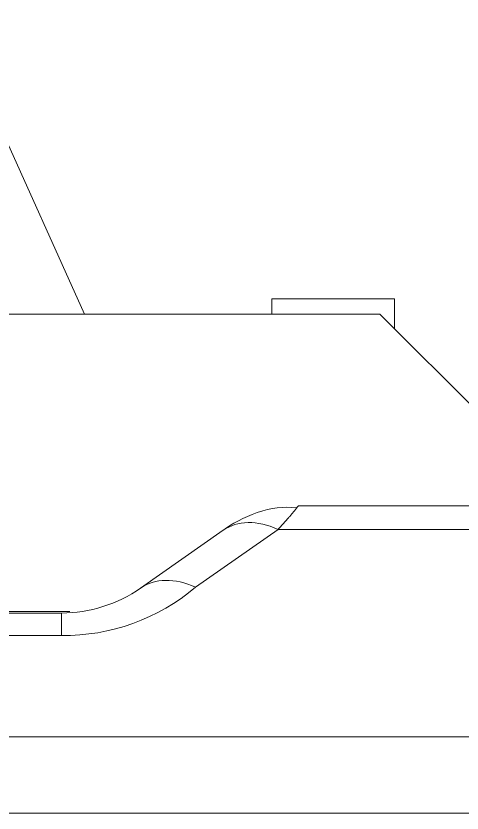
# Model space of a CAD drawing. Header units: millimetres. Extents: x 113490 to 142599, y -20467 to 115.
# Drawn here: x 134152.9 to 134182, y -6162.7 to -6110.7 of the extents above; entities that cross this region are included whole.
import ezdxf

# ---------------------------------------------------------------- set-up
doc = ezdxf.new("R2010")
doc.units = ezdxf.units.MM
doc.layers.add('DV1_0', color=7, linetype='Continuous')

msp = doc.modelspace()

# ---------------------------------------------------------------- linework, layer by layer
at = {"layer": 'DV1_0', "color": 7, "linetype": 'Continuous', "lineweight": 15}
for p, q in [((134157.319, -6130.18), (134148.567, -6110.715)), ((134169.536, -6129.18), (134177.536, -6129.18)), ((134169.536, -6129.18), (134169.536, -6130.18)), ((134177.536, -6131.117), (134177.536, -6129.18)), ((134176.598, -6130.18), (133182.692, -6130.18)), ((134186.598, -6140.18), (134176.598, -6130.18)), ((134270.261, -6142.68), (134171.28, -6142.68)), ((134166.373, -6144.28), (134166.615, -6144.11)), ((134160.986, -6148.052), (134166.373, -6144.28)), ((134031.499, -6149.68), (134155.824, -6149.68))]:
    msp.add_line(p, q, dxfattribs=at)
at = {"layer": 'DV1_0', "color": 7, "linetype": 'Continuous', "lineweight": 20}
for p, q in [((134164.566, -6147.99), (134169.953, -6144.218)), ((134270.261, -6144.218), (134169.953, -6144.218)), ((134030.801, -6149.58), (134156.376, -6149.58)), ((134155.824, -6151.141), (134155.824, -6149.68)), ((134031.499, -6151.141), (134155.824, -6151.141)), ((133118.641, -6157.758), (134233.881, -6157.758)), ((133118.641, -6162.733), (134233.881, -6162.733))]:
    msp.add_line(p, q, dxfattribs=at)
at = {"layer": 'DV1_0', "color": 7, "linetype": 'Continuous', "lineweight": 15}
for centre, radius, start, end in [((134171.28, -6150.993), 8.314, 106.6176, 125), ((134170.495, -6148.142), 5.363, 82.7832, 110.0896), ((134155.824, -6140.68), 9, 270, 305)]:
    msp.add_arc(centre, radius, start, end, dxfattribs=at)
at = {"layer": 'DV1_0', "color": 7, "linetype": 'Continuous', "lineweight": 20}
msp.add_arc((134156.027, -6138.005), 13.138, 269.1114, 310.5333, dxfattribs=at)
at = {"layer": 'DV1_0', "color": 7, "linetype": 'Continuous', "lineweight": 15}
for centre in [(134169.953, -6149.393), (134164.566, -6153.165)]:
    msp.add_ellipse(centre, major_axis=(3.58, -5.113), ratio=0.647809, start_param=2.317343, end_param=3.141593, dxfattribs=at)
msp.add_open_spline([(134171.17, -6142.821), (134171.181, -6142.806), (134171.202, -6142.779), (134171.228, -6142.746), (134171.248, -6142.721), (134171.262, -6142.703), (134171.271, -6142.691), (134171.276, -6142.684), (134171.279, -6142.68), (134171.28, -6142.68), (134171.28, -6142.68)], degree=3, knots=[0.7510071, 0.7510071, 0.7510071, 0.7510071, 0.7915562, 0.8312856, 0.8681803, 0.9007424, 0.9294598, 0.9546648, 0.9775145, 1, 1, 1, 1], dxfattribs=at)
at = {"layer": 'DV1_0', "color": 7, "linetype": 'Continuous', "lineweight": 20}
msp.add_open_spline([(134169.953, -6144.218), (134169.992, -6144.176), (134170.068, -6144.095), (134170.176, -6143.976), (134170.278, -6143.865), (134170.373, -6143.759), (134170.462, -6143.659), (134170.546, -6143.565), (134170.624, -6143.476), (134170.696, -6143.392), (134170.764, -6143.313), (134170.828, -6143.238), (134170.887, -6143.167), (134170.943, -6143.101), (134170.995, -6143.037), (134171.044, -6142.977), (134171.091, -6142.92), (134171.133, -6142.867), (134171.158, -6142.835), (134171.17, -6142.821), (134171.17, -6142.821)], degree=3, knots=[0, 0, 0, 0, 0.0543474, 0.1066797, 0.1570308, 0.2055741, 0.2524459, 0.2977924, 0.3417604, 0.3845029, 0.4261829, 0.4669794, 0.5070992, 0.5467908, 0.5863889, 0.6263256, 0.6674824, 0.7094878, 0.750932, 0.7510071, 0.7510071, 0.7510071, 0.7510071], dxfattribs=at)

doc.saveas('drawing.dxf')
